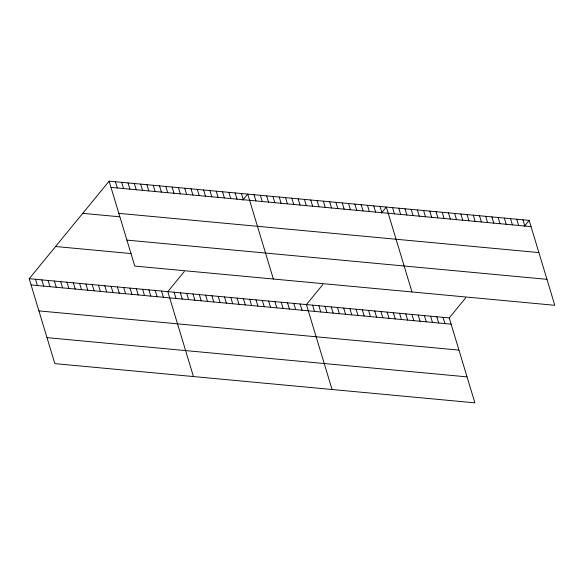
<?xml version="1.0" encoding="UTF-8"?>
<svg xmlns="http://www.w3.org/2000/svg" width="584" height="584" viewBox="0 0 584 584"><rect width="100%" height="100%" fill="white"/><g stroke="black" fill="none" stroke-linecap="round" stroke-linejoin="round"><path stroke-width="0.88" d="M465.725 297.803L449.242 317.922L474.88 402.836L54.838 363.613L29.2 278.699L109.12 181.164L529.162 220.387L554.8 305.301L134.758 266.078L109.12 181.164M184.296 271.524L167.812 291.642L193.45 376.556M242.791 200.144L247.733 194.107L273.37 279.021M322.908 284.466L306.425 304.585L332.062 389.499M381.403 213.087L386.352 207.05L411.983 291.964M524.22 226.417L529.162 220.387M111.004 187.391L531.046 226.607M118.844 213.357L538.886 252.58M82.745 213.35L119.654 216.795M126.918 240.112L546.96 279.327M55.575 246.514L131.181 253.573M29.2 278.699L449.242 317.922M31.076 284.926L451.118 324.149M38.916 310.892L458.958 350.115M46.997 337.647L467.039 376.87M522.95 219.803L524.834 226.03M516.745 219.226L518.621 225.453M510.533 218.642L512.416 224.869M504.328 218.066L506.204 224.292M498.115 217.482L499.999 223.708M491.911 216.905L493.787 223.132M485.698 216.328L487.574 222.548M479.486 215.744L481.369 221.971M473.281 215.167L475.157 221.394M467.069 214.583L468.952 220.81M460.864 214.007L462.74 220.234M454.651 213.423L456.527 219.65M448.439 212.846L450.322 219.073M442.234 212.269L444.11 218.489M436.022 211.685L437.905 217.912M429.817 211.109L431.693 217.336M423.604 210.525L425.488 216.752M417.392 209.948L419.276 216.175M411.187 209.371L413.063 215.591M443.03 317.338L444.913 323.565M404.975 208.787L406.858 215.014M436.825 316.762L438.701 322.988M398.77 208.211L400.646 214.438M430.612 316.185L432.489 322.404M392.558 207.627L394.441 213.853M424.4 315.601L426.284 321.828M418.195 315.024L420.071 321.251M380.045 206.459L381.929 212.686M411.983 314.44L413.866 320.667M373.745 205.875L375.629 212.102M405.778 313.863L407.654 320.09M367.445 205.283L369.329 211.51M399.565 313.279L401.449 319.506M361.146 204.699L363.029 210.919M393.353 312.703L395.237 318.93M354.846 204.108L356.729 210.335M387.148 312.126L389.024 318.346M348.546 203.517L350.422 209.744M380.936 311.542L382.819 317.769M342.246 202.933L344.122 209.16M374.731 310.965L376.607 317.192M335.946 202.341L337.822 208.568M368.519 310.381L370.402 316.608M362.314 309.805L364.19 316.032M329.646 201.757L331.522 207.977M356.101 309.228L357.977 315.448M323.346 201.166L325.222 207.393M349.889 308.644L351.772 314.871M317.039 200.575L318.922 206.802M343.684 308.067L345.56 314.294M310.739 199.991L312.623 206.218M337.472 307.483L339.355 313.71M304.439 199.399L306.323 205.626M331.267 306.907L333.143 313.133M298.139 198.816L300.023 205.035M325.054 306.323L326.93 312.549M291.839 198.224L293.723 204.451M318.842 305.746L320.726 311.973M285.539 197.633L287.416 203.86M312.637 305.169L314.513 311.389M279.24 197.049L281.116 203.276M272.94 196.458L274.816 202.684M300.125 304.001L302.008 310.221M266.64 195.874L268.516 202.101M293.825 303.41L295.708 309.637M260.34 195.282L262.216 201.509M287.525 302.819L289.401 309.046M254.04 194.698L255.916 200.918M281.225 302.235L283.101 308.462M274.925 301.643L276.801 307.87M241.433 193.516L243.316 199.743M268.625 301.059L270.502 307.279M235.133 192.932L237.016 199.159M262.326 300.468L264.202 306.695M228.833 192.34L230.716 198.567M256.018 299.877L257.902 306.104M222.533 191.756L224.417 197.976M249.718 299.293L251.602 305.52M216.233 191.165L218.109 197.392M243.418 298.701L245.302 304.928M209.933 190.574L211.809 196.801M237.119 298.117L239.002 304.344M203.633 189.99L205.51 196.217M230.819 297.526L232.702 303.753M197.334 189.398L199.21 195.625M224.519 296.942L226.395 303.162M191.034 188.814L192.91 195.041M218.219 296.351L220.095 302.578M184.727 188.223L186.61 194.45M211.919 295.76L213.795 301.986M178.427 187.639L180.31 193.859M205.619 295.175L207.495 301.402M172.127 187.048L174.01 193.275M199.319 294.584L201.195 300.811M165.827 186.457L167.71 192.683M193.019 294L194.895 300.22M159.527 185.873L161.41 192.099M186.712 293.409L188.596 299.636M153.227 185.281L155.103 191.508M180.412 292.818L182.296 299.044M146.927 184.697L148.803 190.917M174.112 292.234L175.996 298.461M140.627 184.106L142.503 190.333M134.327 183.515L136.203 189.742M161.512 291.058L163.396 297.285M128.027 182.931L129.903 189.158M155.213 290.467L157.089 296.694M121.72 182.339L123.604 188.566M148.913 289.883L150.789 296.103M115.42 181.755L117.304 187.975M142.613 289.292L144.489 295.519M136.313 288.7L138.189 294.927M130.013 288.116L131.889 294.343M123.706 287.525L125.589 293.752M117.406 286.941L119.289 293.161M111.106 286.35L112.989 292.577M104.806 285.758L106.689 291.985M98.506 285.174L100.39 291.401M92.206 284.583L94.082 290.81M85.906 283.999L87.782 290.219M79.606 283.408L81.483 289.635M73.307 282.817L75.183 289.043M67.007 282.233L68.883 288.459M60.7 281.641L62.583 287.868M54.4 281.057L56.283 287.284M48.1 280.466L49.983 286.693M41.8 279.882L43.683 286.102M35.5 279.291L37.383 285.518"/></g></svg>
